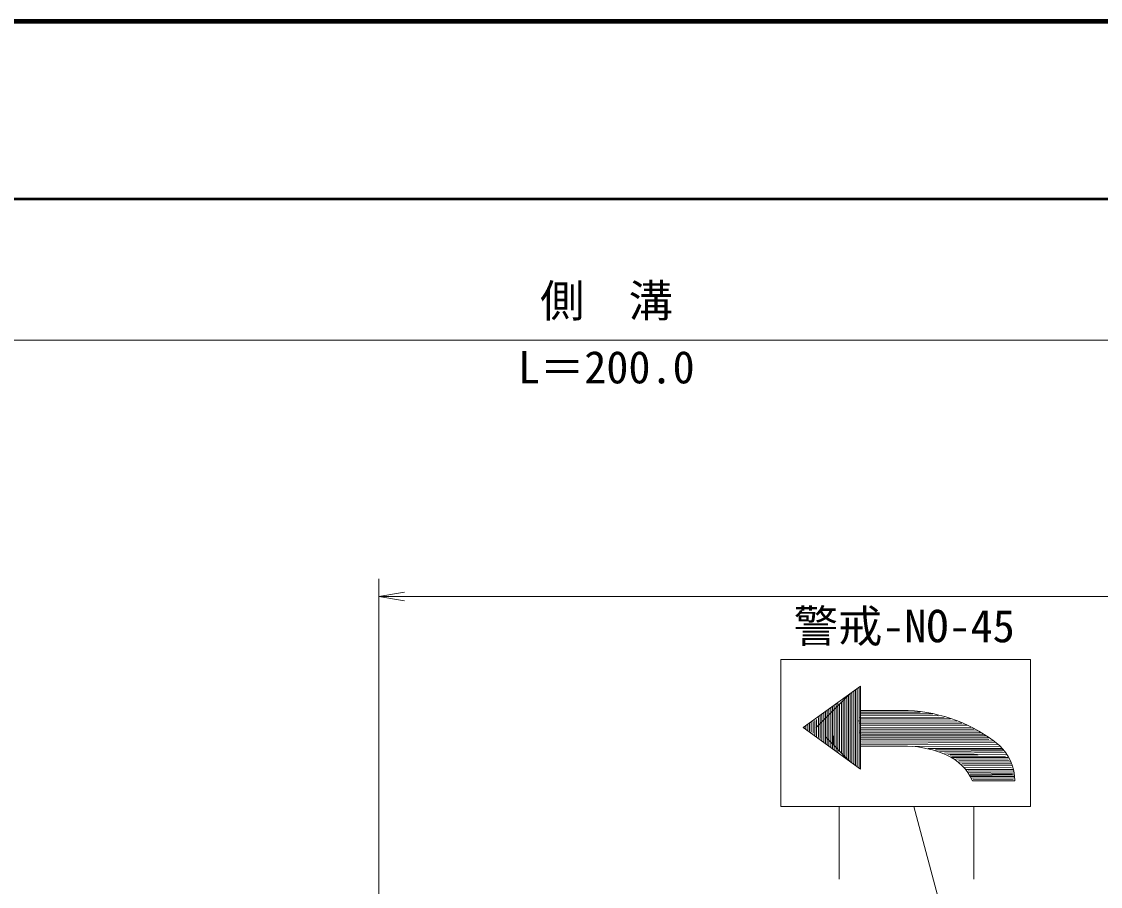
# Model space of a CAD drawing. Units: millimetres, scale not verified. Extents: x 40000 to 680000, y 20000 to 380000.
# Drawn here: x 445180 to 506118, y 331170 to 380000 of the extents above; entities that cross this region are included whole.
import ezdxf
from ezdxf.enums import TextEntityAlignment as Align

# ---------------------------------------------------------------- set-up
doc = ezdxf.new("R2010")
doc.units = ezdxf.units.MM
doc.header["$LTSCALE"] = 1000
for name, color, linetype, lineweight in [('M-TTL', 7, 'Continuous', 13), ('M-TTL-FRAM', 7, 'Continuous', 13), ('M-TTL-LINE', 7, 'Continuous', 13), ('M-TTL-TXT', 7, 'Continuous', 13)]:
    doc.layers.add(name, color=color, linetype=linetype, lineweight=lineweight)
doc.styles.add('ＭＳ ゴシック', font='')
doc.styles.get('ＭＳ ゴシック').set_extended_font_data('MS Gothic')

# ---------------------------------------------------------------- blocks, each defined once
blk = doc.blocks.new('open_arrow')
at = {"color": 0, "linetype": 'Continuous', "lineweight": -2}
blk.add_lwpolyline([(7.5, 1.25), (0, 0), (7.5, -1.25)], dxfattribs=at)

msp = doc.modelspace()

# ---------------------------------------------------------------- linework, layer by layer
at = {"layer": 'M-TTL', "color": 2, "lineweight": 140}
msp.add_line((680000, 380000), (40000, 380000), dxfattribs=at)
at = {"layer": 'M-TTL-FRAM'}
msp.add_open_spline([(486875, 329252), (488077, 328313), (489278, 327373), (490646, 327097), (491764, 326873), (492993, 327091), (494187, 327328), (496330, 327754), (498359, 328241), (500420, 328637), (502321, 329002), (504250, 329290), (506193, 329714), (507352, 329967), (508518, 330269), (509502, 330869), (510299, 331354), (510978, 332035), (511657, 332716)], degree=3, knots=[0, 0, 0, 0, 1, 1, 1, 2, 2, 2, 3, 3, 3, 4, 4, 4, 5, 5, 5, 6, 6, 6, 6], dxfattribs=at)
at = {"layer": 'M-TTL-LINE', "lineweight": 50}
msp.add_line((40000, 370000), (680000, 370000), dxfattribs=at)
at = {"layer": 'M-TTL-TXT'}
for p, q in [((379589, 362014), (578237, 362015)), ((465361, 308991), (465361, 348544)), ((465361, 347544), (578217, 347544)), ((488060, 343984), (502160, 343984)), ((488060, 335684), (488060, 343984)), ((502160, 343984), (502160, 335684)), ((492560, 342471), (489325, 340152)), ((491956, 342038), (490056, 340138)), ((491885, 338287), (491885, 341967)), ((491985, 338214), (491985, 342067)), ((492085, 338141), (492085, 342130)), ((492185, 338069), (492185, 342202)), ((492285, 337996), (492285, 342274)), ((492385, 337923), (492385, 342345)), ((492485, 337850), (492485, 342417)), ((492560, 337796), (492560, 342471)), ((490887, 339014), (490887, 341271)), ((490987, 338941), (490987, 341343)), ((491087, 338868), (491087, 341415)), ((491185, 338797), (491185, 341485)), ((491285, 338724), (491285, 341557)), ((491385, 338810), (491385, 341467)), ((491485, 338710), (491485, 341567)), ((491585, 338506), (491585, 341667)), ((491685, 338433), (491685, 341767)), ((491785, 338360), (491785, 341867)), ((490187, 339570), (490187, 340706)), ((490287, 339515), (490287, 340810)), ((490387, 339378), (490387, 340913)), ((490487, 339305), (490487, 340984)), ((490587, 339233), (490587, 341056)), ((490687, 339160), (490687, 341128)), ((490787, 339087), (490787, 341200)), ((491087, 340669), (491090, 340669)), ((492483, 340711), (497289, 340728)), ((492550, 341010), (495941, 341010)), ((492550, 340910), (496652, 340910)), ((492550, 340827), (496955, 340810)), ((492554, 341106), (495261, 341106)), ((492560, 337796), (489325, 340152)), ((489387, 340116), (489387, 340187)), ((489487, 340058), (489487, 340245)), ((489587, 340001), (489587, 340303)), ((489687, 339943), (489687, 340360)), ((489787, 339885), (489787, 340418)), ((489887, 339827), (489887, 340476)), ((489987, 339712), (489987, 340534)), ((490087, 339626), (490087, 340591)), ((492433, 340511), (498004, 340509)), ((492533, 340395), (498294, 340395)), ((492550, 340628), (497656, 340628)), ((492566, 340162), (498790, 340144)), ((492600, 340278), (498606, 340271)), ((492600, 340045), (498980, 340045)), ((491969, 338226), (490587, 339608)), ((491024, 339671), (491024, 339171)), ((492517, 339962), (499175, 339933)), ((492517, 339846), (499341, 339833)), ((492566, 339480), (499818, 339463)), ((492600, 339663), (499652, 339663)), ((492600, 339563), (499802, 339563)), ((492616, 339763), (499472, 339753)), ((492550, 339197), (500280, 339183)), ((492560, 339084), (495228, 339089)), ((492616, 339363), (500018, 339397)), ((492616, 339264), (500136, 339302)), ((495661, 339072), (500446, 339081)), ((496392, 338964), (500562, 338953)), ((496808, 338881), (500633, 338881)), ((497041, 338781), (500583, 338831)), ((497307, 338698), (500683, 338731)), ((497502, 338639), (500849, 338604)), ((497639, 338582), (500817, 338615)), ((497723, 338499), (500766, 338532)), ((497723, 338449), (500883, 338449)), ((497955, 338349), (500899, 338365)), ((498126, 338272), (500966, 338266)), ((498075, 338200), (501019, 338182)), ((498284, 338097), (501066, 338083)), ((498406, 337992), (501141, 337983)), ((498460, 337883), (501102, 337868)), ((498506, 337767), (501166, 337767)), ((498654, 337700), (501199, 337668)), ((498628, 337602), (501238, 337567)), ((498754, 337517), (501149, 337501)), ((498763, 337385), (501232, 337368)), ((498770, 337434), (501249, 337467)), ((498816, 337284), (501232, 337301)), ((498884, 337138), (499143, 337138)), ((498937, 337218), (501199, 337201)), ((501282, 337138), (499057, 337138)), ((502160, 335684), (488060, 335684)), ((491360, 335684), (491360, 331584)), ((495583, 335684), (502960, 307944)), ((498960, 335684), (498960, 331584))]:
    msp.add_line(p, q, dxfattribs=at)
for centre, radius, start, end in [((494832, 332268), 8848, 50.86138, 87.22148), ((495079, 333358), 5732, 65.67449, 88.51057), ((498498, 337113), 2784, 0.51322, 46.4217), ((496340, 336037), 2772, 23.40864, 66.62803)]:
    msp.add_arc(centre, radius, start, end, dxfattribs=at)

# ---------------------------------------------------------------- block references
at = {"layer": 'M-TTL-TXT', "xscale": 193, "yscale": 193}
msp.add_blockref('open_arrow', (465361, 347544), dxfattribs=at)

# ---------------------------------------------------------------- texts
at = {"layer": 'M-TTL-TXT', "style": 'ＭＳ ゴシック'}
for s, p in [('側\u3000溝', (474467, 362772)), ('L＝200.0', (473217, 359022)), ('警戒-NO-45', (488795, 344404))]:
    msp.add_text(s, height=1833, dxfattribs=at).set_placement(p, align=Align.BOTTOM_LEFT)

doc.saveas('drawing.dxf')
